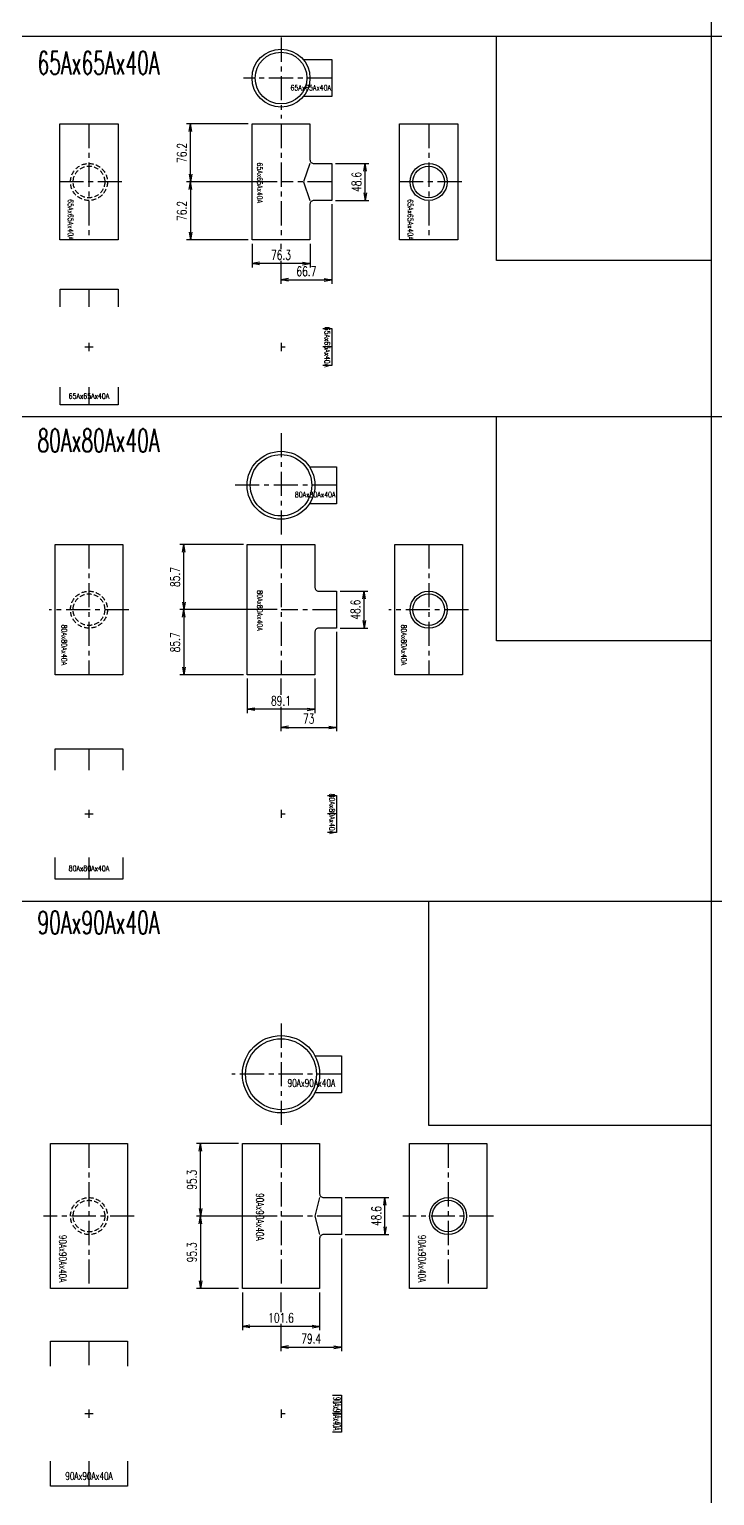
# Model space of a CAD drawing. Header units: millimetres. Extents: x 2090 to 42062, y -14812 to 2738.
# Drawn here: x 11598 to 12499, y -2221 to -294 of the extents above; entities that cross this region are included whole.
import ezdxf

# ---------------------------------------------------------------- set-up
doc = ezdxf.new("R2010")
doc.units = ezdxf.units.MM
doc.header["$PDMODE"] = 35
doc.linetypes.add('CENTER', pattern=[50.8, 31.75, -6.35, 6.35, -6.35])
doc.linetypes.add('HIDDEN', pattern=[9.525, 6.35, -3.175])
for name, color, linetype in [('#配管（SUS)', 220, 'Continuous'), ('DIM', 1, 'Continuous'), ('skeleton', 7, 'Continuous')]:
    doc.layers.add(name, color=color, linetype=linetype)
doc.styles.add('kpk', font='romans.shx', dxfattribs={"width": 0.7, "bigfont": 'extfont2.shx'})
doc.styles.get("Standard").update_dxf_attribs({"font": 'romans.shx', "bigfont": 'extfont.shx'})
doc.dimstyles.new('1／5～KPK', dxfattribs={"dimscale": 5, "dimtxt": 2.5, "dimasz": 2, "dimexe": 1, "dimexo": 1, "dimgap": 1, "dimtad": 3, "dimdsep": 46, "dimtxsty": 'kpk', "dimblk": 'OPEN', "dimcen": 2.5, "dimclrd": 9, "dimclre": 9, "dimclrt": 4, "dimadec": 1, "dimazin": 2, "dimtfac": 1, "dimtmove": 0, "dimatfit": 2, "dimldrblk": 'OPEN', "dimfxl": 1, "dimtfill": 1, "dimlwd": -1, "dimlwe": -1, "dimarcsym": 1})

# ---------------------------------------------------------------- blocks, each defined once
blk = doc.blocks.new('_Open')
at = {"color": 0, "linetype": 'ByBlock', "lineweight": -2}
for p, q in [((-1, 0.17), (0, 0)), ((-1, -0.17), (0, 0)), ((0, 0), (-1, 0))]:
    blk.add_line(p, q, dxfattribs=at)
blk = doc.blocks.new('*D342')
at = {"layer": 'Defpoints', "color": 0, "linetype": 'ByBlock', "transparency": 16777216}
for p in [(11810.1, -418), (11891.1, -418), (11929.2, -494.2)]:
    blk.add_point(p, dxfattribs=at)
at = {"layer": 'DIM', "color": 9, "transparency": 16777216}
for p, q in [((11886.1, -418), (11805.1, -418)), ((11810.1, -484.2), (11810.1, -428)), ((11924.2, -494.2), (11805.1, -494.2))]:
    blk.add_line(p, q, dxfattribs=at)
at = {"layer": 'DIM', "color": 9, "linetype": 'ByBlock', "transparency": 16777216, "xscale": 10, "yscale": 10, "zscale": 10}
for p, rotation in [((11810.1, -418), 90), ((11810.1, -494.2), 270)]:
    blk.add_blockref('_Open', p, dxfattribs=dict(at, rotation=rotation))
at = {"layer": 'DIM', "color": 4, "linetype": 'ByBlock', "transparency": 16777216, "insert": (11798.9, -456.1), "char_height": 12.5, "attachment_point": 5, "rotation": 90, "style": 'kpk', "bg_fill": 3, "box_fill_scale": 1.1, "bg_fill_color": 256, "bg_fill_true_color": 13158600, "bg_fill_transparency": 0}
blk.add_mtext('76.2', dxfattribs=at)
blk = doc.blocks.new('*D343')
at = {"layer": 'Defpoints', "color": 0, "linetype": 'ByBlock', "transparency": 16777216}
for p in [(11929.2, -494.2), (11810.1, -570.4), (11891.1, -570.4)]:
    blk.add_point(p, dxfattribs=at)
at = {"layer": 'DIM', "color": 9, "transparency": 16777216}
for p, q in [((11924.2, -494.2), (11805.1, -494.2)), ((11810.1, -504.2), (11810.1, -560.4)), ((11886.1, -570.4), (11805.1, -570.4))]:
    blk.add_line(p, q, dxfattribs=at)
at = {"layer": 'DIM', "color": 9, "linetype": 'ByBlock', "transparency": 16777216, "xscale": 10, "yscale": 10, "zscale": 10}
for p, rotation in [((11810.1, -494.2), 90), ((11810.1, -570.4), 270)]:
    blk.add_blockref('_Open', p, dxfattribs=dict(at, rotation=rotation))
at = {"layer": 'DIM', "color": 4, "linetype": 'ByBlock', "transparency": 16777216, "insert": (11798.9, -532.3), "char_height": 12.5, "attachment_point": 5, "rotation": 90, "style": 'kpk', "bg_fill": 3, "box_fill_scale": 1.1, "bg_fill_color": 256, "bg_fill_true_color": 13158600, "bg_fill_transparency": 0}
blk.add_mtext('76.2', dxfattribs=at)
blk = doc.blocks.new('*D344')
at = {"layer": 'Defpoints', "color": 0, "linetype": 'ByBlock', "transparency": 16777216}
for p in [(11995.9, -518.5), (11929.2, -570.4), (11995.9, -623)]:
    blk.add_point(p, dxfattribs=at)
at = {"layer": 'DIM', "color": 9, "transparency": 16777216}
for p, q in [((11995.9, -523.5), (11995.9, -628)), ((11929.2, -575.4), (11929.2, -628)), ((11939.2, -623), (11985.9, -623))]:
    blk.add_line(p, q, dxfattribs=at)
at = {"layer": 'DIM', "color": 9, "linetype": 'ByBlock', "transparency": 16777216, "xscale": 10, "yscale": 10, "zscale": 10, "rotation": 180}
blk.add_blockref('_Open', (11929.2, -623), dxfattribs=at)
at = {"layer": 'DIM', "color": 9, "linetype": 'ByBlock', "transparency": 16777216, "xscale": 10, "yscale": 10, "zscale": 10}
blk.add_blockref('_Open', (11995.9, -623), dxfattribs=at)
at = {"layer": 'DIM', "color": 4, "linetype": 'ByBlock', "transparency": 16777216, "insert": (11962.6, -611.7), "char_height": 12.5, "attachment_point": 5, "style": 'kpk', "bg_fill": 3, "box_fill_scale": 1.1, "bg_fill_color": 256, "bg_fill_true_color": 13158600, "bg_fill_transparency": 0}
blk.add_mtext('66.7', dxfattribs=at)
blk = doc.blocks.new('*D345')
at = {"layer": 'Defpoints', "color": 0, "linetype": 'ByBlock', "transparency": 16777216}
for p in [(11891.1, -570.4), (11967.4, -570.4), (11891.1, -601.5)]:
    blk.add_point(p, dxfattribs=at)
at = {"layer": 'DIM', "color": 9, "transparency": 16777216}
for p, q in [((11891.1, -575.4), (11891.1, -606.5)), ((11967.4, -575.4), (11967.4, -606.5)), ((11957.4, -601.5), (11901.1, -601.5))]:
    blk.add_line(p, q, dxfattribs=at)
at = {"layer": 'DIM', "color": 9, "linetype": 'ByBlock', "transparency": 16777216, "xscale": 10, "yscale": 10, "zscale": 10, "rotation": 180}
blk.add_blockref('_Open', (11891.1, -601.5), dxfattribs=at)
at = {"layer": 'DIM', "color": 9, "linetype": 'ByBlock', "transparency": 16777216, "xscale": 10, "yscale": 10, "zscale": 10}
blk.add_blockref('_Open', (11967.4, -601.5), dxfattribs=at)
at = {"layer": 'DIM', "color": 4, "linetype": 'ByBlock', "transparency": 16777216, "insert": (11929.2, -590.3), "char_height": 12.5, "attachment_point": 5, "style": 'kpk', "bg_fill": 3, "box_fill_scale": 1.1, "bg_fill_color": 256, "bg_fill_true_color": 13158600, "bg_fill_transparency": 0}
blk.add_mtext('76.3', dxfattribs=at)
blk = doc.blocks.new('*D346')
at = {"layer": 'Defpoints', "color": 0, "linetype": 'ByBlock', "transparency": 16777216}
for p in [(11801.4, -970.8), (11884.7, -970.8), (11929.2, -1056.5)]:
    blk.add_point(p, dxfattribs=at)
at = {"layer": 'DIM', "color": 9, "transparency": 16777216}
for p, q in [((11879.7, -970.8), (11796.4, -970.8)), ((11801.4, -1046.5), (11801.4, -980.8)), ((11924.2, -1056.5), (11796.4, -1056.5))]:
    blk.add_line(p, q, dxfattribs=at)
at = {"layer": 'DIM', "color": 9, "linetype": 'ByBlock', "transparency": 16777216, "xscale": 10, "yscale": 10, "zscale": 10}
for p, rotation in [((11801.4, -970.8), 90), ((11801.4, -1056.5), 270)]:
    blk.add_blockref('_Open', p, dxfattribs=dict(at, rotation=rotation))
at = {"layer": 'DIM', "color": 4, "linetype": 'ByBlock', "transparency": 16777216, "insert": (11790.1, -1013.7), "char_height": 12.5, "attachment_point": 5, "rotation": 90, "style": 'kpk', "bg_fill": 3, "box_fill_scale": 1.1, "bg_fill_color": 256, "bg_fill_true_color": 13158600, "bg_fill_transparency": 0}
blk.add_mtext('85.7', dxfattribs=at)
blk = doc.blocks.new('*D347')
at = {"layer": 'Defpoints', "color": 0, "linetype": 'ByBlock', "transparency": 16777216}
for p in [(11929.2, -1056.5), (11801.4, -1142.2), (11884.7, -1142.2)]:
    blk.add_point(p, dxfattribs=at)
at = {"layer": 'DIM', "color": 9, "transparency": 16777216}
for p, q in [((11924.2, -1056.5), (11796.4, -1056.5)), ((11801.4, -1066.5), (11801.4, -1132.2)), ((11879.7, -1142.2), (11796.4, -1142.2))]:
    blk.add_line(p, q, dxfattribs=at)
at = {"layer": 'DIM', "color": 9, "linetype": 'ByBlock', "transparency": 16777216, "xscale": 10, "yscale": 10, "zscale": 10}
for p, rotation in [((11801.4, -1056.5), 90), ((11801.4, -1142.2), 270)]:
    blk.add_blockref('_Open', p, dxfattribs=dict(at, rotation=rotation))
at = {"layer": 'DIM', "color": 4, "linetype": 'ByBlock', "transparency": 16777216, "insert": (11790.1, -1099.4), "char_height": 12.5, "attachment_point": 5, "rotation": 90, "style": 'kpk', "bg_fill": 3, "box_fill_scale": 1.1, "bg_fill_color": 256, "bg_fill_true_color": 13158600, "bg_fill_transparency": 0}
blk.add_mtext('85.7', dxfattribs=at)
blk = doc.blocks.new('*D348')
at = {"layer": 'Defpoints', "color": 0, "linetype": 'ByBlock', "transparency": 16777216}
for p in [(12002.2, -1080.8), (11929.2, -1142.2), (12002.2, -1211.2)]:
    blk.add_point(p, dxfattribs=at)
at = {"layer": 'DIM', "color": 9, "transparency": 16777216}
for p, q in [((12002.2, -1085.8), (12002.2, -1216.2)), ((11929.2, -1147.2), (11929.2, -1216.2)), ((11939.2, -1211.2), (11992.2, -1211.2))]:
    blk.add_line(p, q, dxfattribs=at)
at = {"layer": 'DIM', "color": 9, "linetype": 'ByBlock', "transparency": 16777216, "xscale": 10, "yscale": 10, "zscale": 10, "rotation": 180}
blk.add_blockref('_Open', (11929.2, -1211.2), dxfattribs=at)
at = {"layer": 'DIM', "color": 9, "linetype": 'ByBlock', "transparency": 16777216, "xscale": 10, "yscale": 10, "zscale": 10}
blk.add_blockref('_Open', (12002.2, -1211.2), dxfattribs=at)
at = {"layer": 'DIM', "color": 4, "linetype": 'ByBlock', "transparency": 16777216, "insert": (11965.7, -1199.9), "char_height": 12.5, "attachment_point": 5, "style": 'kpk', "bg_fill": 3, "box_fill_scale": 1.1, "bg_fill_color": 256, "bg_fill_true_color": 13158600, "bg_fill_transparency": 0}
blk.add_mtext('73', dxfattribs=at)
blk = doc.blocks.new('*D349')
at = {"layer": 'Defpoints', "color": 0, "linetype": 'ByBlock', "transparency": 16777216}
for p in [(11884.7, -1142.2), (11973.8, -1142.2), (11884.7, -1187.5)]:
    blk.add_point(p, dxfattribs=at)
at = {"layer": 'DIM', "color": 9, "transparency": 16777216}
for p, q in [((11884.7, -1147.2), (11884.7, -1192.5)), ((11973.8, -1147.2), (11973.8, -1192.5)), ((11963.8, -1187.5), (11894.7, -1187.5))]:
    blk.add_line(p, q, dxfattribs=at)
at = {"layer": 'DIM', "color": 9, "linetype": 'ByBlock', "transparency": 16777216, "xscale": 10, "yscale": 10, "zscale": 10, "rotation": 180}
blk.add_blockref('_Open', (11884.7, -1187.5), dxfattribs=at)
at = {"layer": 'DIM', "color": 9, "linetype": 'ByBlock', "transparency": 16777216, "xscale": 10, "yscale": 10, "zscale": 10}
blk.add_blockref('_Open', (11973.8, -1187.5), dxfattribs=at)
at = {"layer": 'DIM', "color": 4, "linetype": 'ByBlock', "transparency": 16777216, "insert": (11929.2, -1176.3), "char_height": 12.5, "attachment_point": 5, "style": 'kpk', "bg_fill": 3, "box_fill_scale": 1.1, "bg_fill_color": 256, "bg_fill_true_color": 13158600, "bg_fill_transparency": 0}
blk.add_mtext('89.1', dxfattribs=at)
blk = doc.blocks.new('*D350')
at = {"layer": 'Defpoints', "color": 0, "linetype": 'ByBlock', "transparency": 16777216}
for p in [(12002.2, -1032.2), (12038.4, -1032.2), (12002.2, -1080.8)]:
    blk.add_point(p, dxfattribs=at)
at = {"layer": 'DIM', "color": 9, "transparency": 16777216}
for p, q in [((12007.2, -1032.2), (12043.4, -1032.2)), ((12038.4, -1070.8), (12038.4, -1042.2)), ((12007.2, -1080.8), (12043.4, -1080.8))]:
    blk.add_line(p, q, dxfattribs=at)
at = {"layer": 'DIM', "color": 9, "linetype": 'ByBlock', "transparency": 16777216, "xscale": 10, "yscale": 10, "zscale": 10}
for p, rotation in [((12038.4, -1032.2), 90), ((12038.4, -1080.8), 270)]:
    blk.add_blockref('_Open', p, dxfattribs=dict(at, rotation=rotation))
at = {"layer": 'DIM', "color": 4, "linetype": 'ByBlock', "transparency": 16777216, "insert": (12027.1, -1056.5), "char_height": 12.5, "attachment_point": 5, "rotation": 90, "style": 'kpk', "bg_fill": 3, "box_fill_scale": 1.1, "bg_fill_color": 256, "bg_fill_true_color": 13158600, "bg_fill_transparency": 0}
blk.add_mtext('48.6', dxfattribs=at)
blk = doc.blocks.new('*D351')
at = {"layer": 'Defpoints', "color": 0, "linetype": 'ByBlock', "transparency": 16777216}
for p in [(11995.9, -469.9), (12039.8, -469.9), (11995.9, -518.5)]:
    blk.add_point(p, dxfattribs=at)
at = {"layer": 'DIM', "color": 9, "transparency": 16777216}
for p, q in [((12000.9, -469.9), (12044.8, -469.9)), ((12039.8, -508.5), (12039.8, -479.9)), ((12000.9, -518.5), (12044.8, -518.5))]:
    blk.add_line(p, q, dxfattribs=at)
at = {"layer": 'DIM', "color": 9, "linetype": 'ByBlock', "transparency": 16777216, "xscale": 10, "yscale": 10, "zscale": 10}
for p, rotation in [((12039.8, -469.9), 90), ((12039.8, -518.5), 270)]:
    blk.add_blockref('_Open', p, dxfattribs=dict(at, rotation=rotation))
at = {"layer": 'DIM', "color": 4, "linetype": 'ByBlock', "transparency": 16777216, "insert": (12028.5, -494.2), "char_height": 12.5, "attachment_point": 5, "rotation": 90, "style": 'kpk', "bg_fill": 3, "box_fill_scale": 1.1, "bg_fill_color": 256, "bg_fill_true_color": 13158600, "bg_fill_transparency": 0}
blk.add_mtext('48.6', dxfattribs=at)
blk = doc.blocks.new('*D352')
at = {"layer": 'Defpoints', "color": 0, "linetype": 'ByBlock', "transparency": 16777216}
for p in [(11823.2, -1758.4), (11878.4, -1758.4), (11929.2, -1853.7)]:
    blk.add_point(p, dxfattribs=at)
at = {"layer": 'DIM', "color": 9, "transparency": 16777216}
for p, q in [((11873.4, -1758.4), (11818.2, -1758.4)), ((11823.2, -1843.7), (11823.2, -1768.4)), ((11924.2, -1853.7), (11818.2, -1853.7))]:
    blk.add_line(p, q, dxfattribs=at)
at = {"layer": 'DIM', "color": 9, "linetype": 'ByBlock', "transparency": 16777216, "xscale": 10, "yscale": 10, "zscale": 10}
for p, rotation in [((11823.2, -1758.4), 90), ((11823.2, -1853.7), 270)]:
    blk.add_blockref('_Open', p, dxfattribs=dict(at, rotation=rotation))
at = {"layer": 'DIM', "color": 4, "linetype": 'ByBlock', "transparency": 16777216, "insert": (11812, -1806), "char_height": 12.5, "attachment_point": 5, "rotation": 90, "style": 'kpk', "bg_fill": 3, "box_fill_scale": 1.1, "bg_fill_color": 256, "bg_fill_true_color": 13158600, "bg_fill_transparency": 0}
blk.add_mtext('95.3', dxfattribs=at)
blk = doc.blocks.new('*D353')
at = {"layer": 'Defpoints', "color": 0, "linetype": 'ByBlock', "transparency": 16777216}
for p in [(11929.2, -1853.7), (11823.2, -1949), (11878.4, -1949)]:
    blk.add_point(p, dxfattribs=at)
at = {"layer": 'DIM', "color": 9, "transparency": 16777216}
for p, q in [((11924.2, -1853.7), (11818.2, -1853.7)), ((11823.2, -1863.7), (11823.2, -1939)), ((11873.4, -1949), (11818.2, -1949))]:
    blk.add_line(p, q, dxfattribs=at)
at = {"layer": 'DIM', "color": 9, "linetype": 'ByBlock', "transparency": 16777216, "xscale": 10, "yscale": 10, "zscale": 10}
for p, rotation in [((11823.2, -1853.7), 90), ((11823.2, -1949), 270)]:
    blk.add_blockref('_Open', p, dxfattribs=dict(at, rotation=rotation))
at = {"layer": 'DIM', "color": 4, "linetype": 'ByBlock', "transparency": 16777216, "insert": (11812, -1901.3), "char_height": 12.5, "attachment_point": 5, "rotation": 90, "style": 'kpk', "bg_fill": 3, "box_fill_scale": 1.1, "bg_fill_color": 256, "bg_fill_true_color": 13158600, "bg_fill_transparency": 0}
blk.add_mtext('95.3', dxfattribs=at)
blk = doc.blocks.new('*D354')
at = {"layer": 'Defpoints', "color": 0, "linetype": 'ByBlock', "transparency": 16777216}
for p in [(12008.6, -1878), (11929.2, -1949), (12008.6, -2026.1)]:
    blk.add_point(p, dxfattribs=at)
at = {"layer": 'DIM', "color": 9, "transparency": 16777216}
for p, q in [((12008.6, -1883), (12008.6, -2031.1)), ((11929.2, -1954), (11929.2, -2031.1)), ((11939.2, -2026.1), (11998.6, -2026.1))]:
    blk.add_line(p, q, dxfattribs=at)
at = {"layer": 'DIM', "color": 9, "linetype": 'ByBlock', "transparency": 16777216, "xscale": 10, "yscale": 10, "zscale": 10, "rotation": 180}
blk.add_blockref('_Open', (11929.2, -2026.1), dxfattribs=at)
at = {"layer": 'DIM', "color": 9, "linetype": 'ByBlock', "transparency": 16777216, "xscale": 10, "yscale": 10, "zscale": 10}
blk.add_blockref('_Open', (12008.6, -2026.1), dxfattribs=at)
at = {"layer": 'DIM', "color": 4, "linetype": 'ByBlock', "transparency": 16777216, "insert": (11968.9, -2014.8), "char_height": 12.5, "attachment_point": 5, "style": 'kpk', "bg_fill": 3, "box_fill_scale": 1.1, "bg_fill_color": 256, "bg_fill_true_color": 13158600, "bg_fill_transparency": 0}
blk.add_mtext('79.4', dxfattribs=at)
blk = doc.blocks.new('*D355')
at = {"layer": 'Defpoints', "color": 0, "linetype": 'ByBlock', "transparency": 16777216}
for p in [(11878.4, -1949), (11980, -1949), (11878.4, -1998.8)]:
    blk.add_point(p, dxfattribs=at)
at = {"layer": 'DIM', "color": 9, "transparency": 16777216}
for p, q in [((11878.4, -1954), (11878.4, -2003.8)), ((11980, -1954), (11980, -2003.8)), ((11970, -1998.8), (11888.4, -1998.8))]:
    blk.add_line(p, q, dxfattribs=at)
at = {"layer": 'DIM', "color": 9, "linetype": 'ByBlock', "transparency": 16777216, "xscale": 10, "yscale": 10, "zscale": 10, "rotation": 180}
blk.add_blockref('_Open', (11878.4, -1998.8), dxfattribs=at)
at = {"layer": 'DIM', "color": 9, "linetype": 'ByBlock', "transparency": 16777216, "xscale": 10, "yscale": 10, "zscale": 10}
blk.add_blockref('_Open', (11980, -1998.8), dxfattribs=at)
at = {"layer": 'DIM', "color": 4, "linetype": 'ByBlock', "transparency": 16777216, "insert": (11929.2, -1987.5), "char_height": 12.5, "attachment_point": 5, "style": 'kpk', "bg_fill": 3, "box_fill_scale": 1.1, "bg_fill_color": 256, "bg_fill_true_color": 13158600, "bg_fill_transparency": 0}
blk.add_mtext('101.6', dxfattribs=at)
blk = doc.blocks.new('*D356')
at = {"layer": 'Defpoints', "color": 0, "linetype": 'ByBlock', "transparency": 16777216}
for p in [(12008.6, -1829.4), (12065.9, -1829.4), (12008.6, -1878)]:
    blk.add_point(p, dxfattribs=at)
at = {"layer": 'DIM', "color": 9, "transparency": 16777216}
for p, q in [((12013.6, -1829.4), (12070.9, -1829.4)), ((12065.9, -1868), (12065.9, -1839.4)), ((12013.6, -1878), (12070.9, -1878))]:
    blk.add_line(p, q, dxfattribs=at)
at = {"layer": 'DIM', "color": 9, "linetype": 'ByBlock', "transparency": 16777216, "xscale": 10, "yscale": 10, "zscale": 10}
for p, rotation in [((12065.9, -1829.4), 90), ((12065.9, -1878), 270)]:
    blk.add_blockref('_Open', p, dxfattribs=dict(at, rotation=rotation))
at = {"layer": 'DIM', "color": 4, "linetype": 'ByBlock', "transparency": 16777216, "insert": (12054.6, -1853.7), "char_height": 12.5, "attachment_point": 5, "rotation": 90, "style": 'kpk', "bg_fill": 3, "box_fill_scale": 1.1, "bg_fill_color": 256, "bg_fill_true_color": 13158600, "bg_fill_transparency": 0}
blk.add_mtext('48.6', dxfattribs=at)
blk = doc.blocks.new('（SUS)65A×40A-RT-1')
at = {"layer": '#配管（SUS)', "color": 2, "linetype": 'CENTER'}
for p, q in [((0, 76.2), (0, -76.2)), ((66.7, 0), (0, 0))]:
    blk.add_line(p, q, dxfattribs=at)
at = {"layer": '#配管（SUS)', "color": 0, "linetype": 'ByBlock'}
blk.add_lwpolyline([(-38.1, 76.2), (38.1, 76.2), (38.1, 29.3, 0.414214), (43.1, 24.3), (66.7, 24.3), (66.7, -24.3), (43.1, -24.3, 0.414214), (38.1, -29.3), (38.1, -76.2), (-38.1, -76.2)], format="xyb", close=True, dxfattribs=at)
blk.add_lwpolyline([(38.1, 24.3), (29.4, 0), (38.1, -24.3)], dxfattribs=at)
at = {"layer": 'Defpoints', "color": 5, "insert": (-27.8, -1.1), "char_height": 7, "attachment_point": 5, "rotation": 270}
blk.add_mtext('{\\W0.7;65Ax65Ax40A}', dxfattribs=at)
blk = doc.blocks.new('（SUS)65A×40A-RT-2')
at = {"layer": '#配管（SUS)', "color": 2, "linetype": 'CENTER'}
for p, q in [((0, 76.2), (0, -76.2)), ((43.4, 0), (-43.4, 0))]:
    blk.add_line(p, q, dxfattribs=at)
at = {"layer": '#配管（SUS)', "color": 0, "linetype": 'ByBlock'}
blk.add_lwpolyline([(38.2, 76.2), (38.2, -76.2), (-38.2, -76.2), (-38.2, 76.2)], close=True, dxfattribs=at)
for radius in [24.3, 20.8]:
    blk.add_circle((0, 0), radius, dxfattribs=at)
at = {"layer": 'Defpoints', "color": 5, "insert": (-24.1, -49.3), "char_height": 7, "attachment_point": 5, "rotation": 270}
blk.add_mtext('{\\W0.7;65Ax65Ax40A}', dxfattribs=at)
blk = doc.blocks.new('（SUS)65A×40A-RT-3')
at = {"layer": '#配管（SUS)', "color": 2, "linetype": 'CENTER'}
for p, q in [((0, 53.3), (0, -53.3)), ((66.7, 0), (-49.2, 0))]:
    blk.add_line(p, q, dxfattribs=at)
at = {"layer": '#配管（SUS)', "color": 0, "linetype": 'ByBlock'}
blk.add_lwpolyline([(29.4, 24.3), (66.7, 24.3), (66.7, -24.3), (29.4, -24.3)], dxfattribs=at)
for radius in [38.1, 34]:
    blk.add_circle((0, 0), radius, dxfattribs=at)
at = {"layer": 'Defpoints', "color": 5, "insert": (39.1, -12.7), "char_height": 7, "attachment_point": 5}
blk.add_mtext('{\\W0.7;65Ax65Ax40A}', dxfattribs=at)
blk = doc.blocks.new('（SUS)65A×40A-RT-4')
at = {"layer": '#配管（SUS)', "color": 2, "linetype": 'CENTER'}
for p, q in [((0, 76.2), (0, -76.2)), ((43.4, 0), (-43.4, 0))]:
    blk.add_line(p, q, dxfattribs=at)
at = {"layer": '#配管（SUS)', "color": 0, "linetype": 'ByBlock'}
blk.add_lwpolyline([(38.2, 76.2), (38.2, -76.2), (-38.2, -76.2), (-38.2, 76.2)], close=True, dxfattribs=at)
at = {"layer": '#配管（SUS)', "color": 252, "linetype": 'HIDDEN'}
for radius in [24.3, 20.8]:
    blk.add_circle((0, 0), radius, dxfattribs=at)
at = {"layer": 'Defpoints', "color": 5, "insert": (-24.1, -49.3), "char_height": 7, "attachment_point": 5, "rotation": 270}
blk.add_mtext('{\\W0.7;65Ax65Ax40A}', dxfattribs=at)
blk = doc.blocks.new('（SUS)65A×40A-RT-5')
at = {"layer": '#配管（SUS)', "color": 2, "linetype": 'CENTER'}
for p, q in [((0, 76.2), (0, 52.8)), ((-5.3, 0), (5.3, 0)), ((0, 5.3), (0, -5.3)), ((0, -52.7), (0, -76.2))]:
    blk.add_line(p, q, dxfattribs=at)
at = {"layer": '#配管（SUS)', "color": 0, "linetype": 'ByBlock'}
for points in [[(-38.1, 52.8), (-38.1, 76.2), (38.2, 76.2), (38.2, 52.8)], [(38.2, -52.7), (38.2, -76.2), (-38.1, -76.2), (-38.1, -52.7)]]:
    blk.add_lwpolyline(points, dxfattribs=at)
at = {"layer": 'Defpoints', "color": 5, "insert": (0, -64.5), "char_height": 7, "attachment_point": 5}
blk.add_mtext('{\\W0.7;65Ax65Ax40A}', dxfattribs=at)
blk = doc.blocks.new('（SUS)65A×40A-RT-6')
at = {"layer": '#配管（SUS)', "color": 2, "linetype": 'CENTER'}
for p, q in [((0, 5.3), (0, -5.3)), ((0, 0), (5.3, 0)), ((66.7, 0), (54.9, 0))]:
    blk.add_line(p, q, dxfattribs=at)
at = {"layer": '#配管（SUS)', "color": 0, "linetype": 'ByBlock'}
blk.add_lwpolyline([(54.9, 24.3), (66.7, 24.3), (66.7, -24.3), (54.9, -24.3)], dxfattribs=at)
at = {"layer": 'Defpoints', "color": 5, "insert": (60.8, 0), "char_height": 7, "attachment_point": 5, "rotation": 270}
blk.add_mtext('{\\W0.7;65Ax65Ax40A}', dxfattribs=at)
blk = doc.blocks.new('（SUS)80A×40A-RT-1')
at = {"layer": '#配管（SUS)', "color": 2, "linetype": 'CENTER'}
for p, q in [((0, 85.7), (0, -85.7)), ((73, 0), (0, 0))]:
    blk.add_line(p, q, dxfattribs=at)
at = {"layer": '#配管（SUS)', "color": 0, "linetype": 'ByBlock'}
blk.add_lwpolyline([(44.6, 85.7), (44.6, 29.3, 0.414214), (49.6, 24.3), (73, 24.3), (73, -24.3), (49.6, -24.3, 0.414214), (44.6, -29.3), (44.6, -85.7), (-44.6, -85.7), (-44.6, 85.7)], format="xyb", close=True, dxfattribs=at)
at = {"layer": 'Defpoints', "color": 5, "insert": (-27.8, -1.1), "char_height": 7, "attachment_point": 5, "rotation": 270}
blk.add_mtext('{\\W0.7;80Ax80Ax40A}', dxfattribs=at)
blk = doc.blocks.new('（SUS)80A×40A-RT-2')
at = {"layer": '#配管（SUS)', "color": 2, "linetype": 'CENTER'}
for p, q in [((0, 85.7), (0, -85.7)), ((52.4, 0), (-52.4, 0))]:
    blk.add_line(p, q, dxfattribs=at)
at = {"layer": '#配管（SUS)', "color": 0, "linetype": 'ByBlock'}
blk.add_lwpolyline([(44.5, 85.7), (44.5, -85.7), (-44.6, -85.7), (-44.6, 85.7)], close=True, dxfattribs=at)
for centre, radius in [((0, 0), 24.3), ((-0.1, 0), 20.8)]:
    blk.add_circle(centre, radius, dxfattribs=at)
at = {"layer": 'Defpoints', "color": 5, "insert": (-32.5, -46.3), "char_height": 7, "attachment_point": 5, "rotation": 270}
blk.add_mtext('{\\W0.7;80Ax80Ax40A}', dxfattribs=at)
blk = doc.blocks.new('（SUS)80A×40A-RT-3')
at = {"layer": '#配管（SUS)', "color": 2, "linetype": 'CENTER'}
for p, q in [((0, 68.6), (0, -68.6)), ((73, 0), (-64.3, 0))]:
    blk.add_line(p, q, dxfattribs=at)
at = {"layer": '#配管（SUS)', "color": 0, "linetype": 'ByBlock'}
blk.add_lwpolyline([(37.3, 24.3), (73, 24.3), (73, -24.3), (37.3, -24.3)], dxfattribs=at)
for radius in [44.6, 40.4]:
    blk.add_circle((0, 0), radius, dxfattribs=at)
at = {"layer": 'Defpoints', "color": 5, "insert": (44.9, -12.3), "char_height": 7, "attachment_point": 5}
blk.add_mtext('{\\W0.7;80Ax80Ax40A}', dxfattribs=at)
blk = doc.blocks.new('（SUS)80A×40A-RT-4')
at = {"layer": '#配管（SUS)', "color": 2, "linetype": 'CENTER'}
for p, q in [((0, 85.7), (0, -85.7)), ((52.4, 0), (-52.4, 0))]:
    blk.add_line(p, q, dxfattribs=at)
at = {"layer": '#配管（SUS)', "color": 0, "linetype": 'ByBlock'}
blk.add_lwpolyline([(44.5, 85.7), (44.5, -85.7), (-44.6, -85.7), (-44.6, 85.7)], close=True, dxfattribs=at)
at = {"layer": '#配管（SUS)', "color": 252, "linetype": 'HIDDEN'}
for centre, radius in [((0, 0), 24.3), ((-0.1, 0), 20.8)]:
    blk.add_circle(centre, radius, dxfattribs=at)
at = {"layer": 'Defpoints', "color": 5, "insert": (-32.5, -46.3), "char_height": 7, "attachment_point": 5, "rotation": 270}
blk.add_mtext('{\\W0.7;80Ax80Ax40A}', dxfattribs=at)
blk = doc.blocks.new('（SUS)80A×40A-RT-5')
at = {"layer": '#配管（SUS)', "color": 2, "linetype": 'CENTER'}
for p, q in [((0, 85.7), (0, 57.5)), ((-5.3, 0), (5.3, 0)), ((0, 5.3), (0, -5.3)), ((0, -57.5), (0, -85.7))]:
    blk.add_line(p, q, dxfattribs=at)
at = {"layer": '#配管（SUS)', "color": 0, "linetype": 'ByBlock'}
for points in [[(-44.6, 57.5), (-44.6, 85.7), (44.5, 85.7), (44.5, 57.5)], [(44.5, -57.5), (44.5, -85.7), (-44.6, -85.7), (-44.6, -57.5)]]:
    blk.add_lwpolyline(points, dxfattribs=at)
at = {"layer": 'Defpoints', "color": 5, "insert": (0, -71.6), "char_height": 7, "attachment_point": 5}
blk.add_mtext('{\\W0.7;80Ax80Ax40A}', dxfattribs=at)
blk = doc.blocks.new('（SUS)80A×40A-RT-6')
at = {"layer": '#配管（SUS)', "color": 2, "linetype": 'CENTER'}
for p, q in [((0, 5.3), (0, -5.3)), ((0, 0), (5.3, 0)), ((73, 0), (61.3, 0))]:
    blk.add_line(p, q, dxfattribs=at)
at = {"layer": '#配管（SUS)', "color": 0, "linetype": 'ByBlock'}
blk.add_lwpolyline([(61.3, 24.3), (73, 24.3), (73, -24.3), (61.3, -24.3)], dxfattribs=at)
at = {"layer": 'Defpoints', "color": 5, "insert": (67.1, 0), "char_height": 7, "attachment_point": 5, "rotation": 270}
blk.add_mtext('{\\W0.7;80Ax80Ax40A}', dxfattribs=at)
blk = doc.blocks.new('（SUS)90A×40A-RT-1')
at = {"layer": '#配管（SUS)', "color": 2, "linetype": 'CENTER'}
for p, q in [((0, 95.3), (0, -95.3)), ((79.4, 0), (0, 0))]:
    blk.add_line(p, q, dxfattribs=at)
at = {"layer": '#配管（SUS)', "color": 0, "linetype": 'ByBlock'}
blk.add_lwpolyline([(79.4, 24.3), (79.4, -24.3), (55.8, -24.3, 0.414214), (50.8, -29.3), (50.8, -95.3), (-50.8, -95.3), (-50.8, 95.3), (50.8, 95.3), (50.8, 29.3, 0.414214), (55.8, 24.3)], format="xyb", close=True, dxfattribs=at)
blk.add_lwpolyline([(50.8, 24.3), (44.6, 0), (50.8, -24.3)], dxfattribs=at)
at = {"layer": 'Defpoints', "color": 5, "insert": (-27.8, -1.1), "char_height": 10, "attachment_point": 5, "rotation": 270}
blk.add_mtext('{\\W0.7;90Ax90Ax40A}', dxfattribs=at)
blk = doc.blocks.new('（SUS)90A×40A-RT-2')
at = {"layer": '#配管（SUS)', "color": 2, "linetype": 'CENTER'}
for p, q in [((0, 95.3), (0, -95.3)), ((59.6, 0), (-59.6, 0))]:
    blk.add_line(p, q, dxfattribs=at)
at = {"layer": '#配管（SUS)', "color": 0, "linetype": 'ByBlock'}
blk.add_lwpolyline([(50.8, -95.3), (-50.8, -95.3), (-50.8, 95.3), (50.8, 95.3)], close=True, dxfattribs=at)
for radius in [24.3, 20.8]:
    blk.add_circle((0, 0), radius, dxfattribs=at)
at = {"layer": 'Defpoints', "color": 5, "insert": (-34.4, -55.9), "char_height": 10, "attachment_point": 5, "rotation": 270}
blk.add_mtext('{\\W0.7;90Ax90Ax40A}', dxfattribs=at)
blk = doc.blocks.new('（SUS)90A×40A-RT-3')
at = {"layer": '#配管（SUS)', "color": 2, "linetype": 'CENTER'}
for p, q in [((0, 66.7), (0, -66.7)), ((79.4, 0), (-64.6, 0))]:
    blk.add_line(p, q, dxfattribs=at)
at = {"layer": '#配管（SUS)', "color": 0, "linetype": 'ByBlock'}
blk.add_lwpolyline([(44.6, 24.3), (79.4, 24.3), (79.4, -24.3), (44.6, -24.3)], dxfattribs=at)
for radius in [50.8, 46.6]:
    blk.add_circle((0, 0), radius, dxfattribs=at)
at = {"layer": 'Defpoints', "color": 5, "insert": (39.9, -11.5), "char_height": 10, "attachment_point": 5}
blk.add_mtext('{\\W0.7;90Ax90Ax40A}', dxfattribs=at)
blk = doc.blocks.new('（SUS)90A×40A-RT-4')
at = {"layer": '#配管（SUS)', "color": 2, "linetype": 'CENTER'}
for p, q in [((0, 95.3), (0, -95.3)), ((59.6, 0), (-59.6, 0))]:
    blk.add_line(p, q, dxfattribs=at)
at = {"layer": '#配管（SUS)', "color": 0, "linetype": 'ByBlock'}
blk.add_lwpolyline([(50.8, -95.3), (-50.8, -95.3), (-50.8, 95.3), (50.8, 95.3)], close=True, dxfattribs=at)
at = {"layer": '#配管（SUS)', "color": 252, "linetype": 'HIDDEN'}
for radius in [24.3, 20.8]:
    blk.add_circle((0, 0), radius, dxfattribs=at)
at = {"layer": 'Defpoints', "color": 5, "insert": (-34.4, -55.9), "char_height": 10, "attachment_point": 5, "rotation": 270}
blk.add_mtext('{\\W0.7;90Ax90Ax40A}', dxfattribs=at)
blk = doc.blocks.new('（SUS)90A×40A-RT-5')
at = {"layer": '#配管（SUS)', "color": 2, "linetype": 'CENTER'}
for p, q in [((0, 95.3), (0, 62.3)), ((-5.3, 0), (5.3, 0)), ((0, 5.3), (0, -5.3)), ((0, -62.3), (0, -95.3))]:
    blk.add_line(p, q, dxfattribs=at)
at = {"layer": '#配管（SUS)', "color": 0, "linetype": 'ByBlock'}
for points in [[(-50.8, 62.3), (-50.8, 95.3), (50.8, 95.3), (50.8, 62.3)], [(50.8, -62.3), (50.8, -95.3), (-50.8, -95.3), (-50.8, -62.3)]]:
    blk.add_lwpolyline(points, dxfattribs=at)
at = {"layer": 'Defpoints', "color": 5, "insert": (0, -82), "char_height": 10, "attachment_point": 5}
blk.add_mtext('{\\W0.7;90Ax90Ax40A}', dxfattribs=at)
blk = doc.blocks.new('（SUS)90A×40A-RT-6')
at = {"layer": '#配管（SUS)', "color": 2, "linetype": 'CENTER'}
for p, q in [((0, 5.3), (0, -5.3)), ((0, 0), (5.3, 0)), ((79.4, 0), (67.6, 0))]:
    blk.add_line(p, q, dxfattribs=at)
at = {"layer": '#配管（SUS)', "color": 0, "linetype": 'ByBlock'}
blk.add_lwpolyline([(67.6, 24.3), (79.4, 24.3), (79.4, -24.3), (67.6, -24.3)], dxfattribs=at)
at = {"layer": 'Defpoints', "color": 5, "insert": (73.5, 0), "char_height": 10, "attachment_point": 5, "rotation": 270}
blk.add_mtext('{\\W0.4;90Ax90Ax40A}', dxfattribs=at)

msp = doc.modelspace()

# ---------------------------------------------------------------- linework, layer by layer
at = {"layer": 'skeleton'}
for p, q in [((12494.853, 1707.568), (12494.853, -7094.106)), ((8325.36, -302.432), (21142.157, -302.432)), ((8325.36, -802.432), (21142.157, -802.432)), ((8325.36, -1439.643), (21142.157, -1439.643))]:
    msp.add_line(p, q, dxfattribs=at)
for points in [[(12212.748, -302.432), (12494.853, -302.432), (12494.853, -597.31), (12212.748, -597.31)], [(12212.748, -802.432), (12494.853, -802.432), (12494.853, -1097.31), (12212.748, -1097.31)], [(12123.419, -1439.643), (12494.853, -1439.643), (12494.853, -1734.52), (12123.419, -1734.52)]]:
    msp.add_lwpolyline(points, close=True, dxfattribs=at)

# ---------------------------------------------------------------- block references
at = {"layer": '#配管（SUS)'}
for name, p in [('（SUS)65A×40A-RT-4', (11676.738, -494.236)), ('（SUS)65A×40A-RT-2', (12123.354, -494.236)), ('（SUS)65A×40A-RT-5', (11676.738, -711.184)), ('（SUS)65A×40A-RT-6', (11929.224, -711.184)), ('（SUS)80A×40A-RT-4', (11676.738, -1056.517)), ('（SUS)80A×40A-RT-2', (12123.354, -1056.517)), ('（SUS)80A×40A-RT-5', (11676.738, -1324.962)), ('（SUS)80A×40A-RT-6', (11929.224, -1324.962)), ('（SUS)90A×40A-RT-3', (11929.224, -1667.243)), ('（SUS)90A×40A-RT-4', (11676.738, -1853.666)), ('（SUS)90A×40A-RT-2', (12148.945, -1853.666)), ('（SUS)90A×40A-RT-5', (11676.738, -2113.386)), ('（SUS)90A×40A-RT-6', (11929.224, -2113.386))]:
    msp.add_blockref(name, p, dxfattribs=at)

# ---------------------------------------------------------------- texts
at = {"color": 71, "char_height": 30, "attachment_point": 4}
for s, insert in [('{\\W0.6;65Ax65Ax40A}', (11608.918, -337.84)), ('{\\W0.6;80Ax80Ax40A}', (11608.918, -833.972)), ('{\\W0.6;90Ax90Ax40A}', (11608.918, -1467.83))]:
    msp.add_mtext(s, dxfattribs=dict(at, insert=insert))

# ---------------------------------------------------------------- dimensions: what is measured, and where the dimension line sits
at = {"layer": 'DIM', "linetype": 'ByBlock'}
for base, p1, p2, picture, middle in [((11810.107, -418.036), (11929.224, -494.236), (11891.074, -418.036), '*D342', (11798.857, -456.136)), ((11801.372, -970.817), (11929.224, -1056.517), (11884.674, -970.817), '*D346', (11790.122, -1013.667)), ((11823.244, -1758.366), (11929.224, -1853.666), (11878.424, -1758.366), '*D352', (11811.994, -1806.016))]:
    dim = msp.add_linear_dim(base=base, p1=p1, p2=p2, angle=90, dimstyle='1／5～KPK', dxfattribs=at)
    dim.commit()
    dim.dimension.update_dxf_attribs({"geometry": picture, "text_midpoint": middle})

# ---------------------------------------------------------------- next in the draw order: block references
at = {"layer": '#配管（SUS)'}
for name, p in [('（SUS)65A×40A-RT-3', (11929.224, -357.677)), ('（SUS)80A×40A-RT-3', (11929.224, -892.951))]:
    msp.add_blockref(name, p, dxfattribs=at)

# ---------------------------------------------------------------- next in the draw order: dimensions: what is measured, and where the dimension line sits
at = {"layer": 'DIM', "linetype": 'ByBlock'}
for base, p1, p2, picture, middle in [((11810.107, -570.436), (11929.224, -494.236), (11891.074, -570.436), '*D343', (11798.857, -532.336)), ((11801.372, -1142.217), (11929.224, -1056.517), (11884.674, -1142.217), '*D347', (11790.122, -1099.367)), ((11823.244, -1948.966), (11929.224, -1853.666), (11878.424, -1948.966), '*D353', (11811.994, -1901.316))]:
    dim = msp.add_linear_dim(base=base, p1=p1, p2=p2, angle=90, dimstyle='1／5～KPK', dxfattribs=at)
    dim.commit()
    dim.dimension.update_dxf_attribs({"geometry": picture, "text_midpoint": middle})

# ---------------------------------------------------------------- next in the draw order: dimensions: what is measured, and where the dimension line sits
for base, p1, p2, picture, middle in [((11995.924, -622.983), (11929.224, -570.436), (11995.924, -518.536), '*D344', (11962.574, -611.733)), ((12002.224, -1211.2), (11929.224, -1142.217), (12002.224, -1080.817), '*D348', (11965.724, -1199.95)), ((12008.624, -2026.083), (11929.224, -1948.966), (12008.624, -1877.966), '*D354', (11968.924, -2014.833))]:
    dim = msp.add_linear_dim(base=base, p1=p1, p2=p2, dimstyle='1／5～KPK', dxfattribs=at)
    dim.commit()
    dim.dimension.update_dxf_attribs({"geometry": picture, "text_midpoint": middle})

# ---------------------------------------------------------------- next in the draw order: dimensions: what is measured, and where the dimension line sits
for base, p1, p2, picture, middle in [((12039.794, -469.936), (11995.924, -518.536), (11995.924, -469.936), '*D351', (12028.544, -494.236)), ((12038.355, -1032.217), (12002.224, -1080.817), (12002.224, -1032.217), '*D350', (12027.105, -1056.517)), ((12065.887, -1829.366), (12008.624, -1877.966), (12008.624, -1829.366), '*D356', (12054.637, -1853.666))]:
    dim = msp.add_linear_dim(base=base, p1=p1, p2=p2, angle=90, dimstyle='1／5～KPK', dxfattribs=at)
    dim.commit()
    dim.dimension.update_dxf_attribs({"geometry": picture, "text_midpoint": middle})
for base, p1, p2, picture, middle in [((11891.074, -601.514), (11967.374, -570.436), (11891.074, -570.436), '*D345', (11929.224, -590.264)), ((11884.674, -1187.529), (11973.774, -1142.217), (11884.674, -1142.217), '*D349', (11929.224, -1176.279)), ((11878.424, -1998.791), (11980.024, -1948.966), (11878.424, -1948.966), '*D355', (11929.224, -1987.541))]:
    dim = msp.add_linear_dim(base=base, p1=p1, p2=p2, dimstyle='1／5～KPK', dxfattribs=at)
    dim.commit()
    dim.dimension.update_dxf_attribs({"geometry": picture, "text_midpoint": middle})

# ---------------------------------------------------------------- next in the draw order: block references
at = {"layer": '#配管（SUS)'}
for name, p in [('（SUS)65A×40A-RT-1', (11929.224, -494.236)), ('（SUS)80A×40A-RT-1', (11929.224, -1056.517)), ('（SUS)90A×40A-RT-1', (11929.224, -1853.666))]:
    msp.add_blockref(name, p, dxfattribs=at)

doc.saveas('drawing.dxf')
